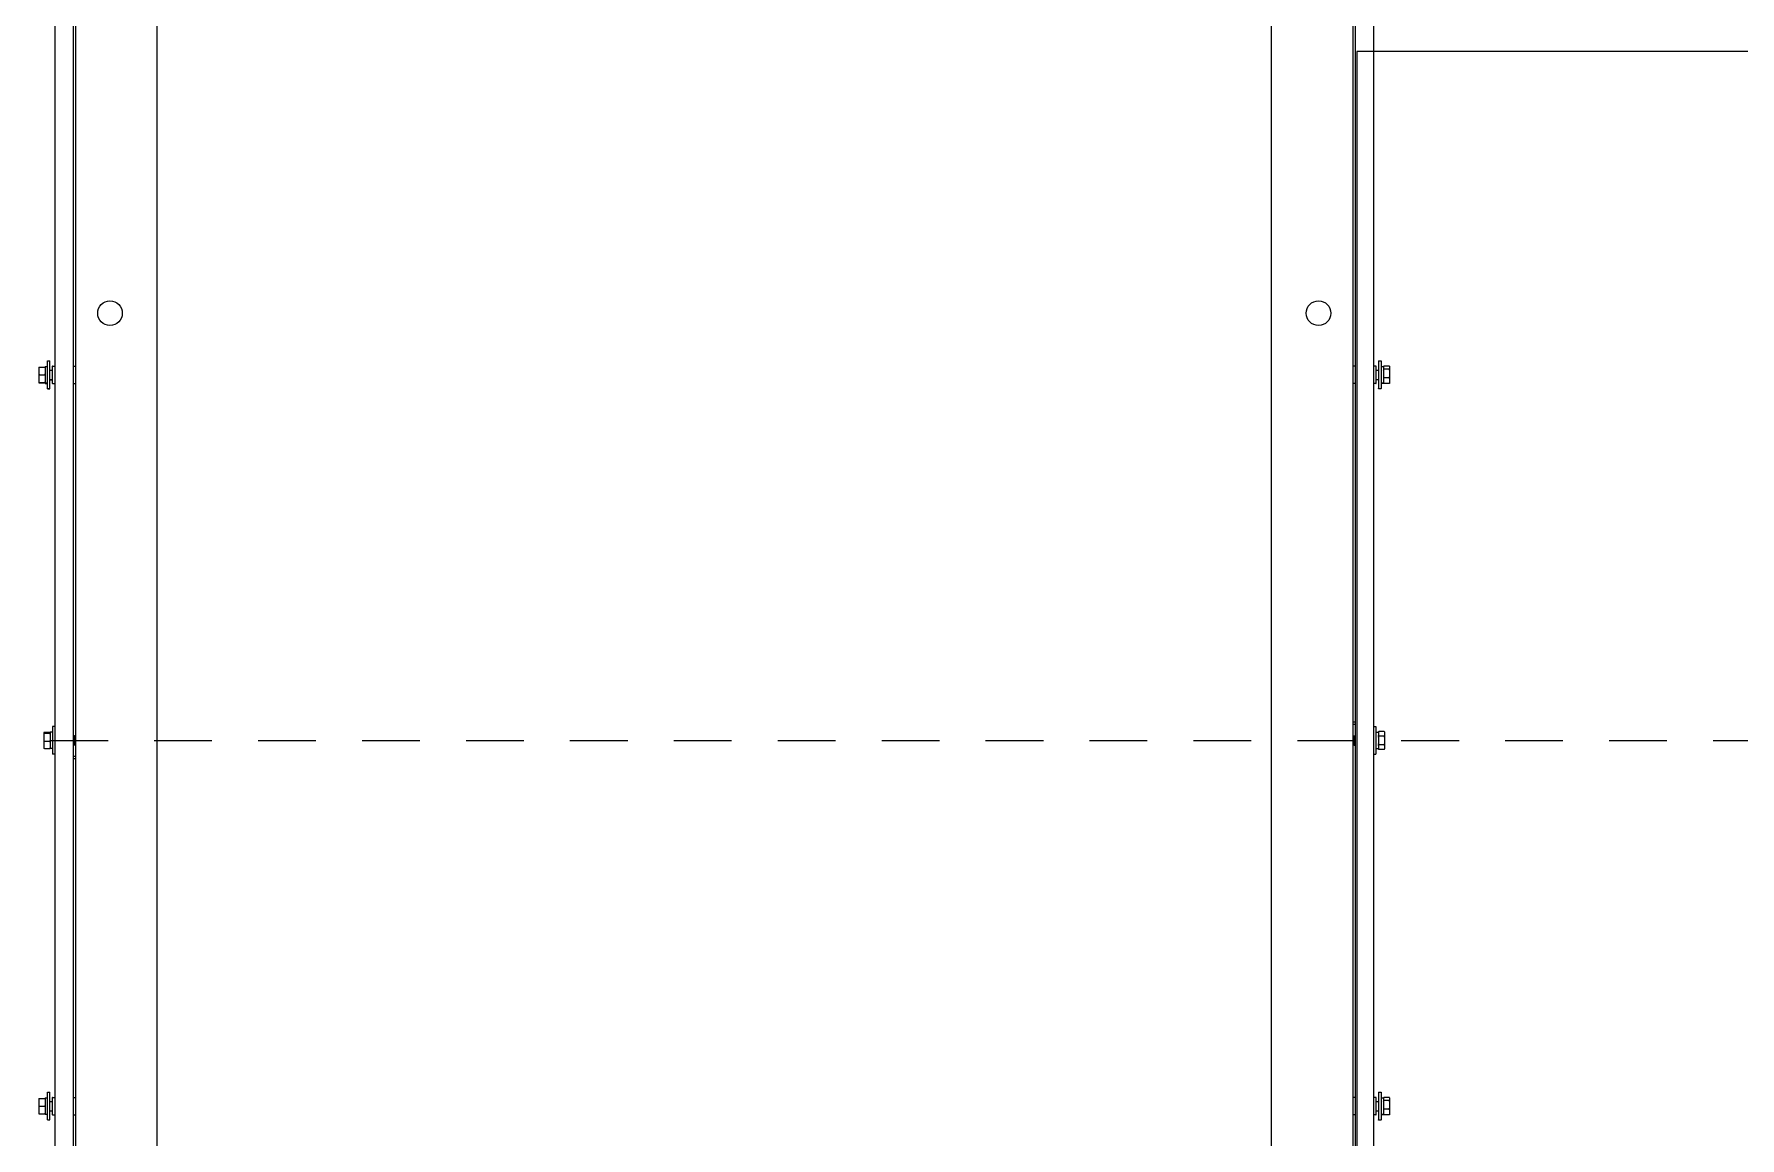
# Model space of a CAD drawing. Extents: x 61367 to 140945, y -1257 to 25588.
# Drawn here: x 73192 to 74300, y 9652 to 10369 of the extents above; entities that cross this region are included whole.
import ezdxf

# ---------------------------------------------------------------- set-up
doc = ezdxf.new("R2010")
doc.units = 0
doc.header["$MEASUREMENT"] = 0
doc.linetypes.add('CENTER', pattern=[50.8, 31.75, -6.35, 6.35, -6.35])
doc.linetypes.add('JIS_02_0.7', pattern=[1.35, 0.75, -0.6])
doc.layers.get('0').update_dxf_attribs({"linetype": 'CONTINUOUS'})
for name, color, linetype in [('2', 4, 'CENTER'), ('2401-01144-S-M6-16HWM_0', 7, 'CONTINUOUS'), ('4212-61099_0', 7, 'CONTINUOUS'), ('4212-61102_0', 7, 'CONTINUOUS'), ('4212-73674_0', 7, 'CONTINUOUS'), ('4212-88600_1_0', 7, 'CONTINUOUS')]:
    doc.layers.add(name, color=color, linetype=linetype)

# ---------------------------------------------------------------- blocks, each defined once
blk = doc.blocks.new('eyyu6y65ty')
at = {"layer": '2401-01144-S-M6-16HWM_0', "color": 7, "linetype": 'Continuous'}
for p, q in [((159819.8, 43634.8), (159819.8, 43624.8)), ((159819.8, 43634.8), (159823.8, 43634.8)), ((159823.8, 43635.2), (159823.8, 43624.5)), ((159823.8, 43635.2), (159825.4, 43635.2)), ((159825.4, 43620.8), (159825.4, 43638.8)), ((159825.4, 43638.8), (159827, 43638.8)), ((159827, 43620.8), (159827, 43638.8)), ((159827, 43632.8), (159828.5, 43632.8)), ((160688.5, 43632.8), (160690, 43632.8)), ((160690, 43638.8), (160691.6, 43638.8)), ((160690, 43638.8), (160690, 43620.8)), ((160691.6, 43638.8), (160691.6, 43620.8)), ((160691.6, 43635.2), (160693.2, 43635.2)), ((160693.2, 43635.3), (160693.2, 43624.4)), ((160696.9, 43635.5), (160693.5, 43635.5)), ((160696.9, 43633.5), (160693.5, 43633.5)), ((160697.2, 43635.3), (160697.2, 43624.4)), ((159819.8, 43624.8), (159819.8, 43624.6)), ((159819.8, 43624.8), (159823.8, 43624.8)), ((159819.8, 43624.6), (159823.8, 43624.6)), ((159820.1, 43629.8), (159823.5, 43629.8)), ((159823.8, 43624.5), (159823.8, 43624.2)), ((159823.8, 43624.5), (159825.4, 43624.5)), ((159823.8, 43624.2), (159825.4, 43624.2)), ((159827, 43626.8), (159828.5, 43626.8)), ((159827, 43626.6), (159828.5, 43626.6)), ((160688.5, 43626.8), (160690, 43626.8)), ((160690, 43626.6), (160688.5, 43626.6)), ((160691.6, 43624.5), (160693.2, 43624.5)), ((160693.2, 43624.2), (160691.6, 43624.2)), ((160693.2, 43624.2), (160693.2, 43624.4)), ((160696.9, 43627.9), (160693.5, 43627.9)), ((160696.9, 43624.1), (160693.5, 43624.1)), ((159825.4, 43620.6), (159825.4, 43620.8)), ((159825.4, 43620.8), (159827, 43620.8)), ((159825.4, 43620.6), (159827, 43620.6)), ((159827, 43620.6), (159827, 43620.8)), ((160690, 43620.8), (160691.6, 43620.8)), ((160690, 43620.6), (160690, 43620.8)), ((160691.6, 43620.6), (160690, 43620.6)), ((160691.6, 43620.6), (160691.6, 43620.8)), ((159828.7, 43401.3), (159828.7, 43383.3)), ((159830.3, 43401.3), (159828.7, 43401.3)), ((160686.7, 43401.3), (160688.3, 43401.3)), ((160688.3, 43401.3), (160688.3, 43383.3)), ((159823.1, 43397.5), (159823.1, 43387.1)), ((159823.4, 43397.6), (159826.8, 43397.6)), ((159823.4, 43397), (159826.8, 43397)), ((159823.4, 43391.8), (159826.8, 43391.8)), ((159827.1, 43397.7), (159827.1, 43387)), ((159828.7, 43397.7), (159827.1, 43397.7)), ((159842.9, 43395.3), (159842.3, 43395.3)), ((159842.9, 43389.3), (159842.3, 43389.3)), ((159843.1, 43395.1), (159842.9, 43395.3)), ((159842.9, 43389.3), (159842.9, 43395.3)), ((159843.1, 43389.5), (159842.9, 43389.3)), ((159843.1, 43389.5), (159843.1, 43395.1)), ((160673.9, 43395.1), (160674.1, 43395.3)), ((160673.9, 43395.1), (160673.9, 43389.5)), ((160673.9, 43389.5), (160674.1, 43389.3)), ((160674.1, 43395.3), (160674.7, 43395.3)), ((160674.1, 43395.3), (160674.1, 43389.3)), ((160674.1, 43389.3), (160674.7, 43389.3)), ((160688.3, 43397.7), (160689.9, 43397.7)), ((160689.9, 43397.8), (160690.2, 43398.1)), ((160689.9, 43397.8), (160689.9, 43386.8)), ((160693.6, 43398.1), (160690.2, 43398.1)), ((160693.6, 43395.2), (160690.2, 43395.2)), ((160693.6, 43389.4), (160690.2, 43389.4)), ((160693.6, 43398.1), (160693.9, 43397.8)), ((160693.9, 43397.8), (160693.9, 43386.8)), ((159823.4, 43387.1), (159826.8, 43387.1)), ((159828.7, 43387), (159827.1, 43387)), ((159830.3, 43383.3), (159828.7, 43383.3)), ((160686.7, 43383.3), (160688.3, 43383.3)), ((160688.3, 43387), (160689.9, 43387)), ((160689.9, 43386.8), (160690.2, 43386.5)), ((160693.6, 43386.5), (160690.2, 43386.5)), ((160693.6, 43386.5), (160693.9, 43386.8)), ((159819.8, 43159.8), (159819.8, 43149.8)), ((159819.8, 43159.8), (159823.8, 43159.8)), ((159823.8, 43160.2), (159823.8, 43149.5)), ((159823.8, 43160.2), (159825.4, 43160.2)), ((159825.4, 43145.8), (159825.4, 43163.8)), ((159825.4, 43163.8), (159827, 43163.8)), ((159827, 43145.8), (159827, 43163.8)), ((159827, 43157.8), (159828.5, 43157.8)), ((160688.5, 43157.8), (160690, 43157.8)), ((160690, 43163.8), (160691.6, 43163.8)), ((160690, 43163.8), (160690, 43145.8)), ((160691.6, 43163.8), (160691.6, 43145.8)), ((160691.6, 43160.2), (160693.2, 43160.2)), ((160693.2, 43160.3), (160693.2, 43149.4)), ((160696.9, 43160.5), (160693.5, 43160.5)), ((160696.9, 43158.5), (160693.5, 43158.5)), ((160697.2, 43160.3), (160697.2, 43149.4)), ((159819.8, 43149.8), (159823.8, 43149.8)), ((159820.1, 43154.8), (159823.5, 43154.8)), ((159823.8, 43149.5), (159825.4, 43149.5)), ((159825.4, 43145.8), (159827, 43145.8)), ((159827, 43151.8), (159828.5, 43151.8)), ((160688.5, 43151.8), (160690, 43151.8)), ((160690, 43151.6), (160688.5, 43151.6)), ((160690, 43145.8), (160691.6, 43145.8)), ((160690, 43145.6), (160690, 43145.8)), ((160691.6, 43145.6), (160690, 43145.6)), ((160691.6, 43149.5), (160693.2, 43149.5)), ((160693.2, 43149.2), (160691.6, 43149.2)), ((160691.6, 43145.6), (160691.6, 43145.8)), ((160693.2, 43149.2), (160693.2, 43149.4)), ((160696.9, 43152.9), (160693.5, 43152.9)), ((160696.9, 43149.1), (160693.5, 43149.1))]:
    blk.add_line(p, q, dxfattribs=at)
for centre, radius, start, end in [((159827.3, 43628.7), 8.32, 208.0548, 210.0212), ((159816.3, 43628.7), 8.32, 329.9788, 331.9452), ((160692.6, 43395.5), 3.56, 140.4988, 140.8636), ((160691.1, 43389.1), 3.56, 320.4987, 320.8636)]:
    blk.add_arc(centre, radius, start, end, dxfattribs=at)
for points in [[(159820.1, 43634.8), (159820, 43634.6), (159819.9, 43634.4), (159819.8, 43634.2)], [(159823.5, 43634.8), (159823.6, 43634.6), (159823.7, 43634.4), (159823.8, 43634.2)], [(160693.2, 43635.3), (160693.3, 43635.3), (160693.4, 43635.4), (160693.5, 43635.5)], [(160693.5, 43633.5), (160693.4, 43633.6), (160693.3, 43633.7), (160693.2, 43633.8)], [(160693.2, 43632.9), (160693.3, 43633.1), (160693.4, 43633.3), (160693.5, 43633.5)], [(160697.2, 43635.3), (160697.1, 43635.3), (160697, 43635.4), (160696.9, 43635.5)], [(160696.9, 43633.5), (160697, 43633.6), (160697.1, 43633.7), (160697.2, 43633.8)], [(160697.2, 43632.9), (160697.1, 43633.1), (160697, 43633.3), (160696.9, 43633.5)], [(159819.8, 43630.4), (159819.9, 43630.2), (159820, 43630), (159820.1, 43629.8)], [(159820.1, 43629.8), (159820, 43629.6), (159819.9, 43629.4), (159819.8, 43629.2)], [(159819.8, 43625.4), (159819.9, 43625.2), (159820, 43625), (159820.1, 43624.8)], [(159823.8, 43630.4), (159823.7, 43630.2), (159823.6, 43630), (159823.5, 43629.8)], [(159823.5, 43629.8), (159823.6, 43629.6), (159823.7, 43629.4), (159823.8, 43629.2)], [(159823.8, 43625.4), (159823.7, 43625.2), (159823.6, 43625), (159823.5, 43624.8)], [(160693.5, 43627.9), (160693.4, 43628.1), (160693.3, 43628.3), (160693.2, 43628.5)], [(160693.2, 43627.4), (160693.3, 43627.6), (160693.4, 43627.7), (160693.5, 43627.9)], [(160693.5, 43624.1), (160693.4, 43624.3), (160693.3, 43624.4), (160693.2, 43624.6)], [(160693.2, 43624.4), (160693.3, 43624.3), (160693.4, 43624.2), (160693.5, 43624.1)], [(160696.9, 43627.9), (160697, 43628.1), (160697.1, 43628.3), (160697.2, 43628.5)], [(160697.2, 43627.4), (160697.1, 43627.6), (160697, 43627.7), (160696.9, 43627.9)], [(160696.9, 43624.1), (160697, 43624.3), (160697.1, 43624.4), (160697.2, 43624.6)], [(160697.2, 43624.4), (160697.1, 43624.3), (160697, 43624.2), (160696.9, 43624.1)], [(159823.4, 43397.6), (159823.3, 43397.5), (159823.2, 43397.5), (159823.1, 43397.5)], [(159823.1, 43397.1), (159823.2, 43397.1), (159823.3, 43397), (159823.4, 43397)], [(159823.4, 43397), (159823.3, 43396.8), (159823.2, 43396.6), (159823.1, 43396.4)], [(159823.1, 43392.4), (159823.2, 43392.2), (159823.3, 43392), (159823.4, 43391.8)], [(159823.4, 43391.8), (159823.3, 43391.6), (159823.2, 43391.4), (159823.1, 43391.2)], [(159826.8, 43397.6), (159826.9, 43397.5), (159827, 43397.5), (159827.1, 43397.5)], [(159827.1, 43397.1), (159827, 43397.1), (159826.9, 43397), (159826.8, 43397)], [(159826.8, 43397), (159826.9, 43396.8), (159827, 43396.6), (159827.1, 43396.4)], [(159827.1, 43392.4), (159827, 43392.2), (159826.9, 43392), (159826.8, 43391.8)], [(159826.8, 43391.8), (159826.9, 43391.6), (159827, 43391.4), (159827.1, 43391.2)], [(160689.9, 43397.8), (160690, 43397.9), (160690.1, 43398), (160690.2, 43398.1)], [(160690.2, 43395.2), (160690.1, 43395.3), (160690, 43395.4), (160689.9, 43395.5)], [(160689.9, 43394.5), (160690, 43394.8), (160690.1, 43395), (160690.2, 43395.2)], [(160690.2, 43389.4), (160690.1, 43389.6), (160690, 43389.9), (160689.9, 43390.1)], [(160689.9, 43389.1), (160690, 43389.2), (160690.1, 43389.3), (160690.2, 43389.4)], [(160693.9, 43397.8), (160693.8, 43397.9), (160693.7, 43398), (160693.6, 43398.1)], [(160693.6, 43395.2), (160693.7, 43395.3), (160693.8, 43395.4), (160693.9, 43395.5)], [(160693.9, 43394.5), (160693.8, 43394.8), (160693.7, 43395), (160693.6, 43395.2)], [(160693.6, 43389.4), (160693.7, 43389.6), (160693.8, 43389.9), (160693.9, 43390.1)], [(160693.9, 43389.1), (160693.8, 43389.2), (160693.7, 43389.3), (160693.6, 43389.4)], [(159823.1, 43387.6), (159823.2, 43387.4), (159823.3, 43387.2), (159823.4, 43387.1)], [(159823.4, 43387.1), (159823.3, 43387.1), (159823.2, 43387.1), (159823.1, 43387.1)], [(159827.1, 43387.6), (159827, 43387.4), (159826.9, 43387.2), (159826.8, 43387.1)], [(159826.8, 43387.1), (159826.9, 43387.1), (159827, 43387.1), (159827.1, 43387.1)], [(160690.2, 43386.5), (160690.1, 43386.6), (160690, 43386.8), (160689.9, 43386.9)], [(160693.6, 43386.5), (160693.7, 43386.6), (160693.8, 43386.7), (160693.9, 43386.8)], [(159820.1, 43159.8), (159820, 43159.6), (159819.9, 43159.4), (159819.8, 43159.2)], [(159823.5, 43159.8), (159823.6, 43159.6), (159823.7, 43159.4), (159823.8, 43159.2)], [(160693.2, 43160.3), (160693.3, 43160.3), (160693.4, 43160.4), (160693.5, 43160.5)], [(160693.5, 43158.5), (160693.4, 43158.6), (160693.3, 43158.7), (160693.2, 43158.8)], [(160693.2, 43157.9), (160693.3, 43158.1), (160693.4, 43158.3), (160693.5, 43158.5)], [(160697.2, 43160.3), (160697.1, 43160.3), (160697, 43160.4), (160696.9, 43160.5)], [(160696.9, 43158.5), (160697, 43158.6), (160697.1, 43158.7), (160697.2, 43158.8)], [(160697.2, 43157.9), (160697.1, 43158.1), (160697, 43158.3), (160696.9, 43158.5)], [(159819.8, 43155.4), (159819.9, 43155.2), (159820, 43155), (159820.1, 43154.8)], [(159820.1, 43154.8), (159820, 43154.6), (159819.9, 43154.4), (159819.8, 43154.2)], [(159819.8, 43150.4), (159819.9, 43150.2), (159820, 43150), (159820.1, 43149.8)], [(159823.8, 43155.4), (159823.7, 43155.2), (159823.6, 43155), (159823.5, 43154.8)], [(159823.5, 43154.8), (159823.6, 43154.6), (159823.7, 43154.4), (159823.8, 43154.2)], [(159823.8, 43150.4), (159823.7, 43150.2), (159823.6, 43150), (159823.5, 43149.8)], [(160693.5, 43152.9), (160693.4, 43153.1), (160693.3, 43153.3), (160693.2, 43153.5)], [(160693.2, 43152.4), (160693.3, 43152.6), (160693.4, 43152.7), (160693.5, 43152.9)], [(160693.5, 43149.1), (160693.4, 43149.3), (160693.3, 43149.4), (160693.2, 43149.6)], [(160693.2, 43149.4), (160693.3, 43149.3), (160693.4, 43149.2), (160693.5, 43149.1)], [(160696.9, 43152.9), (160697, 43153.1), (160697.1, 43153.3), (160697.2, 43153.5)], [(160697.2, 43152.4), (160697.1, 43152.6), (160697, 43152.7), (160696.9, 43152.9)], [(160696.9, 43149.1), (160697, 43149.3), (160697.1, 43149.4), (160697.2, 43149.6)], [(160697.2, 43149.4), (160697.1, 43149.3), (160697, 43149.2), (160696.9, 43149.1)]]:
    blk.add_open_spline(points, degree=3, dxfattribs=at)
at = {"layer": '4212-61099_0', "color": 7, "linetype": 'Continuous'}
for p, q in [((159830.3, 42559.3), (159830.3, 44225.3)), ((159842.3, 42559.3), (159842.3, 44225.3)), ((160674.7, 44225.3), (160674.7, 42559.3)), ((160686.7, 44225.3), (160686.7, 42559.3))]:
    blk.add_line(p, q, dxfattribs=at)
at = {"layer": '4212-61102_0', "color": 7, "linetype": 'Continuous'}
for p, q in [((160673.5, 43404.3), (160674.7, 43404.3)), ((160673.5, 43402.8), (160674.7, 43402.8)), ((159843.5, 43381.8), (159842.3, 43381.8)), ((159843.5, 43380.3), (159842.3, 43380.3))]:
    blk.add_line(p, q, dxfattribs=at)
at = {"layer": '4212-73674_0', "color": 7, "linetype": 'Continuous'}
for p, q in [((159828.5, 43635.2), (159828.5, 43624.4)), ((159828.8, 43635.5), (159830.3, 43635.5)), ((159842.3, 43635.5), (159843.5, 43635.5)), ((160674.7, 43635.5), (160673.5, 43635.5)), ((160688.2, 43635.5), (160686.7, 43635.5)), ((160688.5, 43624.4), (160688.5, 43635.2)), ((159828.8, 43624.1), (159830.3, 43624.1)), ((159842.3, 43624.1), (159843.5, 43624.1)), ((160674.7, 43624.1), (160673.5, 43624.1)), ((160688.2, 43624.1), (160686.7, 43624.1)), ((159828.5, 43160.2), (159828.5, 43149.4)), ((159828.8, 43160.5), (159830.3, 43160.5)), ((159842.3, 43160.5), (159843.5, 43160.5)), ((160674.7, 43160.5), (160673.5, 43160.5)), ((160688.2, 43160.5), (160686.7, 43160.5)), ((160688.5, 43149.4), (160688.5, 43160.2)), ((159828.8, 43149.1), (159830.3, 43149.1)), ((159842.3, 43149.1), (159843.5, 43149.1)), ((160674.7, 43149.1), (160673.5, 43149.1)), ((160688.2, 43149.1), (160686.7, 43149.1))]:
    blk.add_line(p, q, dxfattribs=at)
for centre, start, end in [((159828.8, 43635.2), 90, 180), ((160688.2, 43635.2), 0, 90), ((159828.8, 43624.4), 180, 270), ((160688.2, 43624.4), 270, 0), ((159828.8, 43160.2), 90, 180), ((160688.2, 43160.2), 0, 90), ((159828.8, 43149.4), 180, 270), ((160688.2, 43149.4), 270, 0)]:
    blk.add_arc(centre, 0.3, start, end, dxfattribs=at)
at = {"layer": '4212-88600_1_0', "color": 7, "linetype": 'Continuous'}
for p, q in [((159843.5, 44224.8), (159843.5, 42559.8)), ((159896.5, 44224.8), (159896.5, 42559.8)), ((160620.5, 42559.8), (160620.5, 44224.8)), ((160673.5, 42559.8), (160673.5, 44224.8))]:
    blk.add_line(p, q, dxfattribs=at)
for centre in [(159866, 43669.8), (160651, 43669.8)]:
    blk.add_circle(centre, 8, dxfattribs=at)
blk = doc.blocks.new('etry56t54te4')
blk.add_blockref('eyyu6y65ty', (0, 0))

msp = doc.modelspace()

# ---------------------------------------------------------------- linework, layer by layer
at = {"color": 5}
msp.add_lwpolyline([(74051.691, 9461.583), (74619.191, 9461.583), (74619.191, 10357.583), (74051.691, 10357.583)], close=True, dxfattribs=at)
at = {"layer": '2', "color": 1, "linetype": 'JIS_02_0.7', "ltscale": 50}
msp.add_line((68005.456, 9910.072), (80352.464, 9910.072), dxfattribs=at)

# ---------------------------------------------------------------- block references
msp.add_blockref('etry56t54te4', (-86624.302, -33482.227))

doc.saveas('drawing.dxf')
